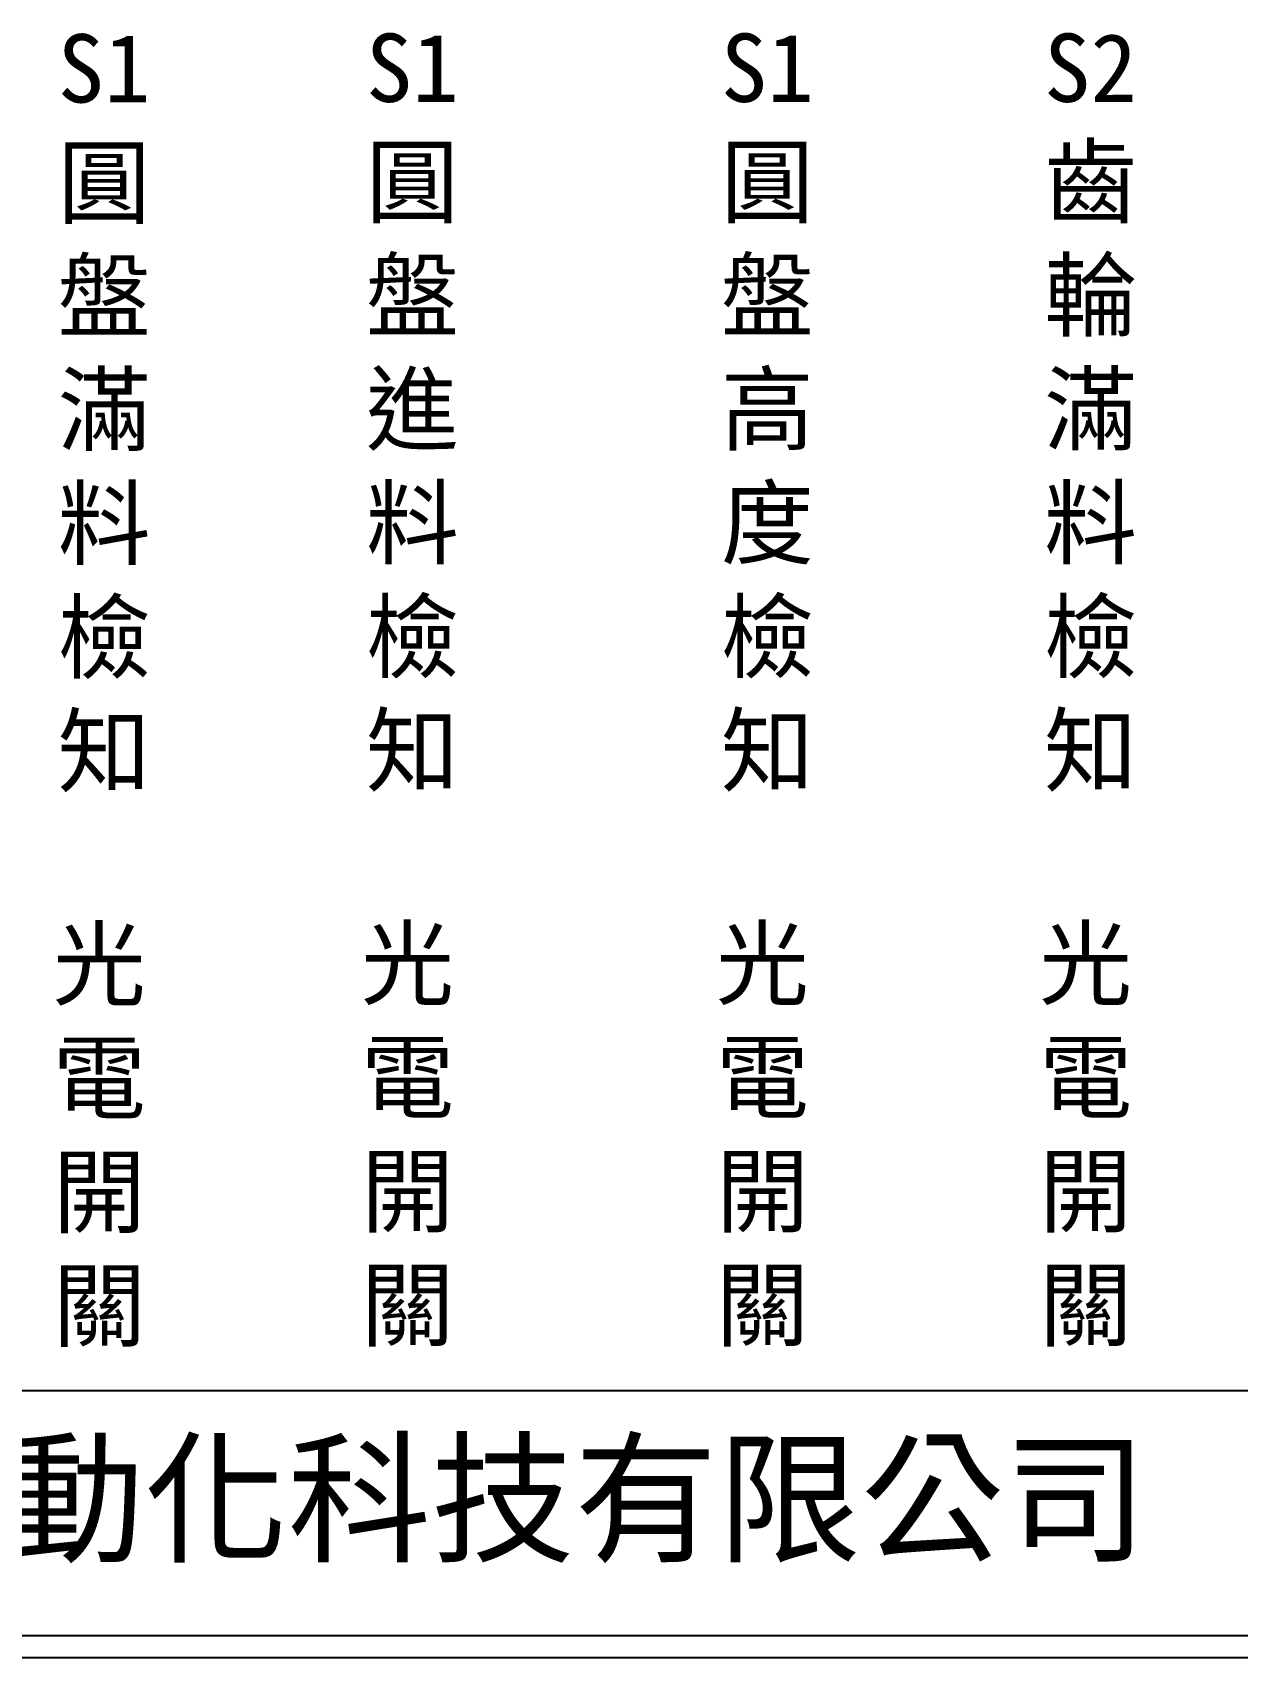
# Model space of a CAD drawing. Extents: x 275 to 562, y 265 to 469.
# Drawn here: x 339.8 to 408.7, y 264.9 to 357.8 of the extents above; entities that cross this region are included whole.
import ezdxf

# ---------------------------------------------------------------- set-up
doc = ezdxf.new("R2010")
doc.units = 0
doc.layers.add('圖框層', color=7, linetype='CONTINUOUS')
doc.layers.add('標尺寸層', color=3, linetype='CONTINUOUS')
doc.styles.add('CNS', font='romanc.shx', dxfattribs={"bigfont": 'chineset.shx'})
doc.styles.add('STSL', font='kaiu.ttf')

msp = doc.modelspace()

# ---------------------------------------------------------------- linework, layer by layer
at = {"layer": '圖框層', "color": 7}
for p, q in [((276.148, 280.195), (560.648, 280.195)), ((276.148, 266.195), (560.648, 266.195)), ((274.898, 264.945), (561.898, 264.945))]:
    msp.add_line(p, q, dxfattribs=at)

# ---------------------------------------------------------------- texts
at = {"layer": '圖框層', "color": 4, "style": 'STSL'}
msp.add_text('泓陞自動化科技有限公司', height=6, dxfattribs=at).set_placement((313.501, 271.022))
at = {"layer": '標尺寸層', "color": 7, "char_height": 3.9, "width": 4.96081, "attachment_point": 5, "style": 'CNS'}
for s, insert in [('{\\fDFKai-SB|b0|i0|c136|p65;S1圓盤滿料檢知}', (343.929, 336.042)), ('{\\fDFKai-SB|b0|i0|c136|p65;S1圓盤進料檢知}', (361.539, 336.075)), ('{\\fDFKai-SB|b0|i0|c136|p65;S1圓盤高度檢知}', (381.814, 336.075)), ('{\\fDFKai-SB|b0|i0|c136|p65;S2齒輪滿料檢知}', (400.281, 336.075)), ('{\\fDFKai-SB|b0|i0|c136|p65;光電開關}', (343.653, 294.598)), ('{\\fDFKai-SB|b0|i0|c136|p65;光電開關}', (361.263, 294.632)), ('{\\fDFKai-SB|b0|i0|c136|p65;光電開關}', (381.538, 294.632)), ('{\\fDFKai-SB|b0|i0|c136|p65;光電開關}', (400.006, 294.632))]:
    msp.add_mtext(s, dxfattribs=dict(at, insert=insert))

doc.saveas('drawing.dxf')
